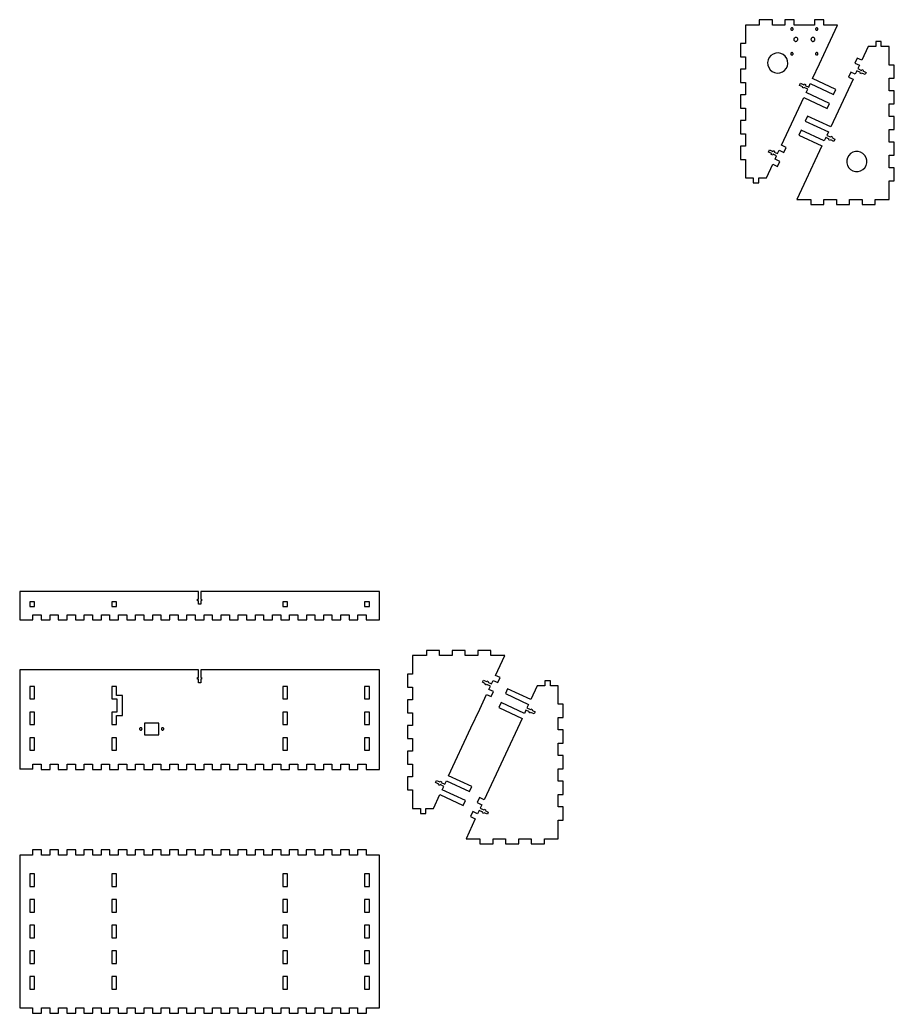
# Model space of a CAD drawing. Header units: metres. Extents: x -935 to 1094, y -1273 to 224.
# Drawn here: x -935 to 87, y -938 to 224 of the extents above; entities that cross this region are included whole.
import ezdxf

# ---------------------------------------------------------------- set-up
doc = ezdxf.new("R2010")
doc.units = ezdxf.units.M

msp = doc.modelspace()

# ---------------------------------------------------------------- linework, layer by layer
at = {"layer": 'Layer0'}
for p, q in [((-70.3, 223.6), (-70.3, 217.6)), ((-54.9, 223.6), (-70.3, 223.6)), ((-54.9, 217.6), (-54.9, 223.6)), ((-40.3, 223.6), (-40.3, 217.6)), ((-29.4, 223.6), (-40.3, 223.6)), ((-29.4, 217.6), (-29.4, 223.6)), ((-5.8, 223.6), (-5.8, 217.6)), ((5.1, 223.6), (-5.8, 223.6)), ((5.1, 217.6), (5.1, 223.6)), ((-86.4, 217.6), (-86.4, 195.9)), ((-70.3, 217.6), (-86.4, 217.6)), ((-40.3, 217.6), (-54.9, 217.6)), ((-33.4, 213.2), (-33.5, 212.8)), ((-33.5, 212.8), (-33.4, 212.5)), ((-33.3, 213.5), (-33.4, 213.2)), ((-33.4, 212.5), (-33.2, 212.1)), ((-33.1, 213.8), (-33.3, 213.5)), ((-33.2, 212.1), (-33, 211.9)), ((-32.8, 214.1), (-33.1, 213.8)), ((-33, 211.9), (-32.7, 211.7)), ((-32.5, 214.2), (-32.8, 214.1)), ((-32.7, 211.7), (-32.4, 211.5)), ((-32.1, 214.3), (-32.5, 214.2)), ((-32.4, 211.5), (-32, 211.5)), ((-31.8, 214.3), (-32.1, 214.3)), ((-32, 211.5), (-31.6, 211.6)), ((-31.4, 214.2), (-31.8, 214.3)), ((-31.6, 211.6), (-31.3, 211.7)), ((-31.1, 214), (-31.4, 214.2)), ((-31.3, 211.7), (-31, 212)), ((-30.9, 213.7), (-31.1, 214)), ((-31, 212), (-30.8, 212.3)), ((-30.7, 213.3), (-30.9, 213.7)), ((-30.8, 212.3), (-30.7, 212.6)), ((-30.7, 213), (-30.7, 213.3)), ((-30.7, 212.6), (-30.7, 213)), ((-5.8, 217.6), (-29.4, 217.6)), ((-4.4, 213.3), (-4.5, 212.9)), ((-4.5, 212.9), (-4.4, 212.5)), ((-4.3, 213.6), (-4.4, 213.3)), ((-4.4, 212.5), (-4.3, 212.2)), ((-4.1, 213.9), (-4.3, 213.6)), ((-4.3, 212.2), (-4.1, 211.9)), ((-3.8, 214.1), (-4.1, 213.9)), ((-4.1, 211.9), (-3.8, 211.7)), ((-3.4, 214.3), (-3.8, 214.1)), ((-3.8, 211.7), (-3.4, 211.6)), ((-3.1, 214.3), (-3.4, 214.3)), ((-3.4, 211.6), (-3.1, 211.5)), ((-2.7, 214.3), (-3.1, 214.3)), ((-3.1, 211.5), (-2.7, 211.6)), ((-2.4, 214.1), (-2.7, 214.3)), ((-2.7, 211.6), (-2.4, 211.7)), ((-2.1, 213.9), (-2.4, 214.1)), ((-2.4, 211.7), (-2.1, 211.9)), ((-1.9, 213.6), (-2.1, 213.9)), ((-2.1, 211.9), (-1.9, 212.2)), ((-1.7, 213.3), (-1.9, 213.6)), ((-1.9, 212.2), (-1.7, 212.5)), ((-1.7, 212.9), (-1.7, 213.3)), ((-1.7, 212.5), (-1.7, 212.9)), ((21.3, 217.6), (5.1, 217.6)), ((10.3, 194.1), (21.3, 217.6)), ((-29.8, 201.2), (-29.9, 200.6)), ((-29.9, 200.6), (-29.7, 200)), ((-29.7, 201.8), (-29.8, 201.2)), ((-29.3, 202.3), (-29.7, 201.8)), ((-29.7, 200), (-29.5, 199.5)), ((-29.5, 199.5), (-29, 199.1)), ((-28.9, 202.7), (-29.3, 202.3)), ((-29, 199.1), (-28.5, 198.7)), ((-28.4, 203), (-28.9, 202.7)), ((-28.5, 198.7), (-28, 198.5)), ((-27.8, 203.1), (-28.4, 203)), ((-28, 198.5), (-27.4, 198.5)), ((-27.2, 203.1), (-27.8, 203.1)), ((-27.4, 198.5), (-26.8, 198.7)), ((-26.6, 202.9), (-27.2, 203.1)), ((-26.8, 198.7), (-26.3, 198.9)), ((-26.1, 202.6), (-26.6, 202.9)), ((-26.3, 198.9), (-25.8, 199.3)), ((-25.7, 202.1), (-26.1, 202.6)), ((-25.8, 199.3), (-25.5, 199.8)), ((-25.4, 201.6), (-25.7, 202.1)), ((-25.5, 199.8), (-25.3, 200.4)), ((-25.3, 201), (-25.4, 201.6)), ((-25.3, 200.4), (-25.3, 201)), ((-9.8, 201.2), (-9.9, 200.6)), ((-9.9, 200.6), (-9.7, 200)), ((-9.7, 201.8), (-9.8, 201.2)), ((-9.3, 202.3), (-9.7, 201.8)), ((-9.7, 200), (-9.5, 199.5)), ((-9.5, 199.5), (-9, 199.1)), ((-8.9, 202.7), (-9.3, 202.3)), ((-9, 199.1), (-8.5, 198.7)), ((-8.4, 203), (-8.9, 202.7)), ((-8.5, 198.7), (-8, 198.5)), ((-7.8, 203.1), (-8.4, 203)), ((-8, 198.5), (-7.4, 198.5)), ((-7.2, 203.1), (-7.8, 203.1)), ((-7.4, 198.5), (-6.8, 198.7)), ((-6.6, 202.9), (-7.2, 203.1)), ((-6.8, 198.7), (-6.3, 198.9)), ((-6.1, 202.6), (-6.6, 202.9)), ((-6.3, 198.9), (-5.8, 199.3)), ((-5.7, 202.1), (-6.1, 202.6)), ((-5.8, 199.3), (-5.5, 199.8)), ((-5.4, 201.6), (-5.7, 202.1)), ((-5.5, 199.8), (-5.3, 200.4)), ((-5.3, 201), (-5.4, 201.6)), ((-5.3, 200.4), (-5.3, 201)), ((72.4, 198.3), (66, 198.3)), ((66, 198.3), (66, 192.3)), ((72.4, 192.3), (72.4, 198.3)), ((-92.4, 195.9), (-92.4, 180.5)), ((-86.4, 195.9), (-92.4, 195.9)), ((0.2, 172.3), (10.3, 194.1)), ((57.1, 192.3), (49.6, 176.4)), ((66, 192.3), (57.1, 192.3)), ((81.4, 192.3), (72.4, 192.3)), ((81.4, 170.7), (81.4, 192.3)), ((-92.4, 180.5), (-86.4, 180.5)), ((-86.4, 180.5), (-86.4, 165.9)), ((-59.9, 176.8), (-60.5, 173.8)), ((-58.6, 179.6), (-59.9, 176.8)), ((-56.6, 182), (-58.6, 179.6)), ((-54, 183.7), (-56.6, 182)), ((-51.1, 184.7), (-54, 183.7)), ((-48.1, 185), (-51.1, 184.7)), ((-45, 184.4), (-48.1, 185)), ((-42.3, 183.1), (-45, 184.4)), ((-39.9, 181.1), (-42.3, 183.1)), ((-38.2, 178.6), (-39.9, 181.1)), ((-37.1, 175.7), (-38.2, 178.6)), ((-36.9, 172.6), (-37.1, 175.7)), ((-33.4, 184.3), (-33.5, 183.9)), ((-33.5, 183.9), (-33.4, 183.5)), ((-33.3, 184.6), (-33.4, 184.3)), ((-33.4, 183.5), (-33.3, 183.2)), ((-33.1, 184.9), (-33.3, 184.6)), ((-33.3, 183.2), (-33.1, 182.9)), ((-32.8, 185.1), (-33.1, 184.9)), ((-33.1, 182.9), (-32.8, 182.7)), ((-32.4, 185.3), (-32.8, 185.1)), ((-32.8, 182.7), (-32.4, 182.6)), ((-32.1, 185.3), (-32.4, 185.3)), ((-32.4, 182.6), (-32.1, 182.5)), ((-31.7, 185.3), (-32.1, 185.3)), ((-32.1, 182.5), (-31.7, 182.6)), ((-31.4, 185.1), (-31.7, 185.3)), ((-31.7, 182.6), (-31.4, 182.7)), ((-31.1, 184.9), (-31.4, 185.1)), ((-31.4, 182.7), (-31.1, 182.9)), ((-30.9, 184.6), (-31.1, 184.9)), ((-31.1, 182.9), (-30.9, 183.2)), ((-30.7, 184.3), (-30.9, 184.6)), ((-30.9, 183.2), (-30.7, 183.5)), ((-30.7, 183.9), (-30.7, 184.3)), ((-30.7, 183.5), (-30.7, 183.9)), ((-4.4, 184.3), (-4.5, 183.9)), ((-4.5, 183.9), (-4.4, 183.5)), ((-4.3, 184.6), (-4.4, 184.3)), ((-4.4, 183.5), (-4.3, 183.2)), ((-4.1, 184.9), (-4.3, 184.6)), ((-4.3, 183.2), (-4.1, 182.9)), ((-3.8, 185.1), (-4.1, 184.9)), ((-4.1, 182.9), (-3.8, 182.7)), ((-3.4, 185.3), (-3.8, 185.1)), ((-3.8, 182.7), (-3.4, 182.6)), ((-3.1, 185.3), (-3.4, 185.3)), ((-3.4, 182.6), (-3.1, 182.5)), ((-2.7, 185.3), (-3.1, 185.3)), ((-3.1, 182.5), (-2.7, 182.6)), ((-2.4, 185.1), (-2.7, 185.3)), ((-2.7, 182.6), (-2.4, 182.7)), ((-2.1, 184.9), (-2.4, 185.1)), ((-2.4, 182.7), (-2.1, 182.9)), ((-1.9, 184.6), (-2.1, 184.9)), ((-2.1, 182.9), (-1.9, 183.2)), ((-1.7, 184.3), (-1.9, 184.6)), ((-1.9, 183.2), (-1.7, 183.5)), ((-1.7, 183.9), (-1.7, 184.3)), ((-1.7, 183.5), (-1.7, 183.9)), ((44.2, 178.9), (41.5, 173.1)), ((49.6, 176.4), (44.2, 178.9)), ((-92.4, 165.9), (-92.4, 150.5)), ((-86.4, 165.9), (-92.4, 165.9)), ((-60.5, 173.8), (-60.2, 170.7)), ((-60.2, 170.7), (-59.2, 167.8)), ((-59.2, 167.8), (-57.4, 165.3)), ((-57.4, 165.3), (-55.1, 163.3)), ((-55.1, 163.3), (-52.3, 162)), ((-46.2, 161.7), (-43.3, 162.7)), ((-43.3, 162.7), (-40.8, 164.5)), ((-40.8, 164.5), (-38.8, 166.8)), ((-38.8, 166.8), (-37.4, 169.6)), ((-37.4, 169.6), (-36.9, 172.6)), ((-7.9, 154.9), (0.2, 172.3)), ((36.6, 162.6), (33.9, 156.8)), ((42, 160), (36.6, 162.6)), ((41.5, 173.1), (46.9, 170.6)), ((43.9, 164), (42, 160)), ((48, 162.1), (43.9, 164)), ((46.9, 170.6), (45, 166.6)), ((45, 166.6), (49.2, 164.6)), ((49.2, 164.6), (49.6, 165.6)), ((49.6, 165.6), (51.2, 164.8)), ((51.2, 164.8), (50.8, 163.9)), ((50.8, 163.9), (54.6, 162.1)), ((87.4, 170.7), (81.4, 170.7)), ((87.4, 155.3), (87.4, 170.7)), ((-52.3, 162), (-49.3, 161.4)), ((-49.3, 161.4), (-46.2, 161.7)), ((19.3, 142.2), (-7.9, 154.9)), ((39.3, 154.2), (13.3, 98.4)), ((33.9, 156.8), (39.3, 154.2)), ((47.6, 161.2), (48, 162.1)), ((49.2, 160.4), (47.6, 161.2)), ((49.6, 161.3), (49.2, 160.4)), ((53.4, 159.6), (49.6, 161.3)), ((54.6, 162.1), (53.4, 159.6)), ((81.4, 140.7), (81.4, 155.3)), ((81.4, 155.3), (87.4, 155.3)), ((-92.4, 150.5), (-86.4, 150.5)), ((-86.4, 150.5), (-86.4, 135.9)), ((-23.2, 147), (-22, 149.5)), ((-19.4, 145.3), (-23.2, 147)), ((-22, 149.5), (-18.2, 147.8)), ((-19.9, 144.4), (-20, 144.4)), ((-19.9, 144.4), (-19.4, 145.3)), ((-18.2, 143.6), (-19.9, 144.4)), ((-18.2, 147.8), (-17.8, 148.7)), ((-17.8, 144.5), (-18.2, 143.6)), ((-17.8, 148.7), (-16.2, 147.9)), ((-13.7, 142.6), (-17.8, 144.5)), ((-16.2, 147.9), (-16.6, 147)), ((-16.6, 147), (-12.5, 145.1)), ((-15.5, 138.6), (-13.7, 142.6)), ((-12.5, 145.1), (-10.6, 149.1)), ((-10.6, 149.1), (16.6, 136.4)), ((16.6, 136.4), (19.3, 142.2)), ((87.4, 140.7), (81.4, 140.7)), ((87.4, 125.3), (87.4, 140.7)), ((-92.4, 135.9), (-92.4, 120.5)), ((-86.4, 135.9), (-92.4, 135.9)), ((-44.3, 77), (-18.2, 132.8)), ((-18.2, 132.8), (9, 120.1)), ((11.7, 125.9), (-15.5, 138.6)), ((-92.4, 120.5), (-86.4, 120.5)), ((-86.4, 120.5), (-86.4, 105.9)), ((9, 120.1), (11.7, 125.9)), ((81.4, 110.7), (81.4, 125.3)), ((81.4, 125.3), (87.4, 125.3)), ((-92.4, 105.9), (-92.4, 90.5)), ((-86.4, 105.9), (-92.4, 105.9)), ((-13.9, 111.1), (-16.6, 105.3)), ((-16.6, 105.3), (10.6, 92.6)), ((13.3, 98.4), (-13.9, 111.1)), ((87.4, 110.7), (81.4, 110.7)), ((87.4, 95.3), (87.4, 110.7)), ((-21.5, 94.8), (-24.2, 89)), ((5.7, 82.1), (-21.5, 94.8)), ((81.4, 95.3), (87.4, 95.3)), ((81.4, 80.7), (81.4, 95.3)), ((-92.4, 90.5), (-86.4, 90.5)), ((-86.4, 90.5), (-86.4, 75.9)), ((-24.2, 89), (3, 76.3)), ((7.5, 86.1), (5.7, 82.1)), ((11.6, 84.2), (7.5, 86.1)), ((10.6, 92.6), (8.7, 88.6)), ((8.7, 88.6), (12.8, 86.7)), ((11.2, 83.3), (11.6, 84.2)), ((12.8, 82.5), (11.2, 83.3)), ((12.8, 86.7), (13.2, 87.6)), ((13.3, 83.4), (12.8, 82.5)), ((13.2, 87.6), (14.9, 86.8)), ((17, 81.6), (13.3, 83.4)), ((14.9, 86.8), (14.5, 85.9)), ((14.5, 85.9), (18.2, 84.2)), ((18.2, 84.2), (17, 81.6)), ((-86.4, 75.9), (-92.4, 75.9)), ((-92.4, 75.9), (-92.4, 60.5)), ((-59.5, 69.1), (-58.4, 71.6)), ((-58.4, 71.6), (-54.6, 69.8)), ((-54.6, 69.8), (-54.2, 70.8)), ((-54.2, 70.8), (-52.5, 70)), ((-52.5, 70), (-53, 69.1)), ((-48.8, 67.2), (-47, 71.2)), ((-47, 71.2), (-41.5, 68.6)), ((-38.8, 74.4), (-44.3, 77)), ((-41.5, 68.6), (-38.8, 74.4)), ((3, 76.3), (-5.2, 58.9)), ((42.2, 69.7), (39.2, 68.9)), ((45.2, 69.7), (42.2, 69.7)), ((48.2, 68.9), (45.2, 69.7)), ((87.4, 80.7), (81.4, 80.7)), ((87.4, 65.3), (87.4, 80.7)), ((-92.4, 60.5), (-86.4, 60.5)), ((-86.4, 60.5), (-86.4, 38.9)), ((-55.8, 67.3), (-59.5, 69.1)), ((-56.2, 66.4), (-55.8, 67.3)), ((-54.6, 65.6), (-56.2, 66.4)), ((-54.1, 66.6), (-54.6, 65.6)), ((-50, 64.6), (-54.1, 66.6)), ((-53, 69.1), (-48.8, 67.2)), ((-51.9, 60.6), (-50, 64.6)), ((-46.4, 58.1), (-51.9, 60.6)), ((-49.1, 52.3), (-46.4, 58.1)), ((-5.2, 58.9), (-15.3, 37.1)), ((32.8, 62.5), (32, 59.5)), ((32, 59.5), (32, 56.4)), ((34.3, 65.2), (32.8, 62.5)), ((36.5, 67.3), (34.3, 65.2)), ((39.2, 68.9), (36.5, 67.3)), ((50.9, 67.3), (48.2, 68.9)), ((53.1, 65.2), (50.9, 67.3)), ((54.6, 62.5), (53.1, 65.2)), ((55.4, 59.5), (54.6, 62.5)), ((55.4, 56.4), (55.4, 59.5)), ((81.4, 65.3), (87.4, 65.3)), ((81.4, 50.7), (81.4, 65.3)), ((-62, 38.9), (-54.6, 54.8)), ((-54.6, 54.8), (-49.1, 52.3)), ((32, 56.4), (32.8, 53.5)), ((32.8, 53.5), (34.3, 50.8)), ((34.3, 50.8), (36.5, 48.6)), ((36.5, 48.6), (39.2, 47.1)), ((39.2, 47.1), (42.2, 46.3)), ((45.2, 46.3), (48.2, 47.1)), ((48.2, 47.1), (50.9, 48.6)), ((50.9, 48.6), (53.1, 50.8)), ((53.1, 50.8), (54.6, 53.5)), ((54.6, 53.5), (55.4, 56.4)), ((87.4, 50.7), (81.4, 50.7)), ((87.4, 35.3), (87.4, 50.7)), ((-86.4, 38.9), (-77.4, 38.9)), ((-77.4, 38.9), (-77.4, 32.9)), ((-71, 38.9), (-62, 38.9)), ((-71, 32.9), (-71, 38.9)), ((-15.3, 37.1), (-26.3, 13.6)), ((42.2, 46.3), (45.2, 46.3)), ((81.4, 13.6), (81.4, 35.3)), ((81.4, 35.3), (87.4, 35.3)), ((-77.4, 32.9), (-71, 32.9)), ((-26.3, 13.6), (-10.1, 13.6)), ((-10.1, 13.6), (-10.1, 7.6)), ((5.3, 7.6), (5.3, 13.6)), ((5.3, 13.6), (19.9, 13.6)), ((19.9, 13.6), (19.9, 7.6)), ((35.3, 7.6), (35.3, 13.6)), ((35.3, 13.6), (49.9, 13.6)), ((49.9, 13.6), (49.9, 7.6)), ((65.3, 7.6), (65.3, 13.6)), ((65.3, 13.6), (81.4, 13.6)), ((-10.1, 7.6), (5.3, 7.6)), ((19.9, 7.6), (35.3, 7.6)), ((49.9, 7.6), (65.3, 7.6)), ((-934.9, -444.6), (-934.9, -477.8)), ((-726.1, -444.6), (-934.9, -444.6)), ((-726.1, -453.7), (-726.1, -444.6)), ((-514.5, -444.6), (-723.3, -444.6)), ((-723.3, -444.6), (-723.3, -453.7)), ((-514.5, -477.8), (-514.5, -444.6)), ((-923.3, -456.8), (-923.3, -462.4)), ((-917.7, -456.8), (-923.3, -456.8)), ((-923.3, -462.4), (-917.7, -462.4)), ((-917.7, -462.4), (-917.7, -456.8)), ((-827.5, -456.8), (-827.5, -462.4)), ((-821.9, -456.8), (-827.5, -456.8)), ((-827.5, -462.4), (-821.9, -462.4)), ((-821.9, -462.4), (-821.9, -456.8)), ((-727.1, -453.7), (-726.1, -453.7)), ((-727.1, -455.5), (-727.1, -453.7)), ((-726.1, -455.5), (-727.1, -455.5)), ((-726.1, -459.6), (-726.1, -455.5)), ((-723.3, -459.6), (-726.1, -459.6)), ((-723.3, -453.7), (-722.3, -453.7)), ((-722.3, -455.5), (-723.3, -455.5)), ((-723.3, -455.5), (-723.3, -459.6)), ((-722.3, -453.7), (-722.3, -455.5)), ((-621.9, -456.8), (-627.5, -456.8)), ((-627.5, -456.8), (-627.5, -462.4)), ((-627.5, -462.4), (-621.9, -462.4)), ((-621.9, -462.4), (-621.9, -456.8)), ((-531.7, -456.8), (-531.7, -462.4)), ((-526.1, -456.8), (-531.7, -456.8)), ((-531.7, -462.4), (-526.1, -462.4)), ((-526.1, -462.4), (-526.1, -456.8)), ((-919.5, -471.8), (-909.9, -471.8)), ((-919.5, -477.8), (-919.5, -471.8)), ((-909.9, -471.8), (-909.9, -477.8)), ((-899.5, -477.8), (-899.5, -471.8)), ((-899.5, -471.8), (-889.9, -471.8)), ((-889.9, -471.8), (-889.9, -477.8)), ((-879.5, -477.8), (-879.5, -471.8)), ((-879.5, -471.8), (-869.9, -471.8)), ((-869.9, -471.8), (-869.9, -477.8)), ((-859.5, -477.8), (-859.5, -471.8)), ((-859.5, -471.8), (-849.9, -471.8)), ((-849.9, -471.8), (-849.9, -477.8)), ((-839.5, -471.8), (-829.9, -471.8)), ((-839.5, -477.8), (-839.5, -471.8)), ((-829.9, -471.8), (-829.9, -477.8)), ((-819.5, -477.8), (-819.5, -471.8)), ((-819.5, -471.8), (-809.9, -471.8)), ((-809.9, -471.8), (-809.9, -477.8)), ((-799.5, -477.8), (-799.5, -471.8)), ((-799.5, -471.8), (-789.9, -471.8)), ((-789.9, -471.8), (-789.9, -477.8)), ((-779.5, -471.8), (-769.9, -471.8)), ((-779.5, -477.8), (-779.5, -471.8)), ((-769.9, -471.8), (-769.9, -477.8)), ((-759.5, -477.8), (-759.5, -471.8)), ((-759.5, -471.8), (-749.9, -471.8)), ((-749.9, -471.8), (-749.9, -477.8)), ((-739.5, -477.8), (-739.5, -471.8)), ((-739.5, -471.8), (-729.9, -471.8)), ((-729.9, -471.8), (-729.9, -477.8)), ((-719.5, -477.8), (-719.5, -471.8)), ((-719.5, -471.8), (-709.9, -471.8)), ((-709.9, -471.8), (-709.9, -477.8)), ((-699.5, -471.8), (-689.9, -471.8)), ((-699.5, -477.8), (-699.5, -471.8)), ((-689.9, -471.8), (-689.9, -477.8)), ((-679.5, -477.8), (-679.5, -471.8)), ((-679.5, -471.8), (-669.9, -471.8)), ((-669.9, -471.8), (-669.9, -477.8)), ((-659.5, -471.8), (-649.9, -471.8)), ((-659.5, -477.8), (-659.5, -471.8)), ((-649.9, -471.8), (-649.9, -477.8)), ((-639.5, -477.8), (-639.5, -471.8)), ((-639.5, -471.8), (-629.9, -471.8)), ((-629.9, -471.8), (-629.9, -477.8)), ((-619.5, -477.8), (-619.5, -471.8)), ((-619.5, -471.8), (-609.9, -471.8)), ((-609.9, -471.8), (-609.9, -477.8)), ((-599.5, -477.8), (-599.5, -471.8)), ((-599.5, -471.8), (-589.9, -471.8)), ((-589.9, -471.8), (-589.9, -477.8)), ((-579.5, -477.8), (-579.5, -471.8)), ((-579.5, -471.8), (-569.9, -471.8)), ((-569.9, -471.8), (-569.9, -477.8)), ((-559.5, -477.8), (-559.5, -471.8)), ((-559.5, -471.8), (-549.9, -471.8)), ((-549.9, -471.8), (-549.9, -477.8)), ((-539.5, -477.8), (-539.5, -471.8)), ((-539.5, -471.8), (-529.9, -471.8)), ((-529.9, -471.8), (-529.9, -477.8)), ((-934.9, -477.8), (-919.5, -477.8)), ((-909.9, -477.8), (-899.5, -477.8)), ((-889.9, -477.8), (-879.5, -477.8)), ((-869.9, -477.8), (-859.5, -477.8)), ((-849.9, -477.8), (-839.5, -477.8)), ((-829.9, -477.8), (-819.5, -477.8)), ((-809.9, -477.8), (-799.5, -477.8)), ((-789.9, -477.8), (-779.5, -477.8)), ((-769.9, -477.8), (-759.5, -477.8)), ((-749.9, -477.8), (-739.5, -477.8)), ((-729.9, -477.8), (-719.5, -477.8)), ((-709.9, -477.8), (-699.5, -477.8)), ((-689.9, -477.8), (-679.5, -477.8)), ((-669.9, -477.8), (-659.5, -477.8)), ((-649.9, -477.8), (-639.5, -477.8)), ((-629.9, -477.8), (-619.5, -477.8)), ((-609.9, -477.8), (-599.5, -477.8)), ((-589.9, -477.8), (-579.5, -477.8)), ((-569.9, -477.8), (-559.5, -477.8)), ((-549.9, -477.8), (-539.5, -477.8)), ((-529.9, -477.8), (-514.5, -477.8)), ((-459.5, -519.5), (-475.6, -519.5)), ((-475.6, -519.5), (-475.6, -541.2)), ((-459.5, -513.5), (-459.5, -519.5)), ((-444.1, -513.5), (-459.5, -513.5)), ((-444.1, -519.5), (-444.1, -513.5)), ((-429.5, -519.5), (-444.1, -519.5)), ((-429.5, -513.5), (-429.5, -519.5)), ((-414.1, -513.5), (-429.5, -513.5)), ((-414.1, -519.5), (-414.1, -513.5)), ((-399.5, -519.5), (-414.1, -519.5)), ((-384.1, -513.5), (-399.5, -513.5)), ((-399.5, -513.5), (-399.5, -519.5)), ((-384.1, -519.5), (-384.1, -513.5)), ((-367.9, -519.5), (-384.1, -519.5)), ((-378.8, -542.9), (-367.9, -519.5)), ((-934.9, -536.4), (-934.9, -652.5)), ((-726.1, -536.4), (-934.9, -536.4)), ((-727.1, -545.4), (-726.1, -545.4)), ((-727.1, -547.2), (-727.1, -545.4)), ((-726.1, -545.4), (-726.1, -536.4)), ((-723.3, -536.4), (-723.3, -545.4)), ((-514.5, -536.4), (-723.3, -536.4)), ((-723.3, -545.4), (-722.3, -545.4)), ((-722.3, -545.4), (-722.3, -547.2)), ((-514.5, -652.7), (-514.5, -536.4)), ((-481.6, -541.2), (-481.6, -556.6)), ((-475.6, -541.2), (-481.6, -541.2)), ((-373.4, -545.4), (-378.8, -542.9)), ((-376.1, -551.2), (-373.4, -545.4)), ((-917.7, -555.6), (-923.3, -555.6)), ((-923.3, -555.6), (-923.3, -570.2)), ((-917.7, -570.2), (-917.7, -555.6)), ((-821.9, -555.6), (-827.5, -555.6)), ((-827.5, -555.6), (-827.5, -570.2)), ((-821.9, -566.1), (-821.9, -555.6)), ((-726.1, -547.2), (-727.1, -547.2)), ((-726.1, -551.4), (-726.1, -547.2)), ((-723.3, -551.4), (-726.1, -551.4)), ((-723.3, -547.2), (-723.3, -551.4)), ((-722.3, -547.2), (-723.3, -547.2)), ((-621.9, -555.6), (-627.5, -555.6)), ((-627.5, -555.6), (-627.5, -570.2)), ((-621.9, -570.2), (-621.9, -555.6)), ((-531.7, -555.6), (-531.7, -570.2)), ((-526.1, -555.6), (-531.7, -555.6)), ((-526.1, -570.2), (-526.1, -555.6)), ((-481.6, -556.6), (-475.6, -556.6)), ((-475.6, -556.6), (-475.6, -571.2)), ((-394.1, -550.7), (-392.9, -548.2)), ((-390.3, -552.5), (-394.1, -550.7)), ((-392.9, -548.2), (-389.1, -550)), ((-390.7, -553.4), (-390.3, -552.5)), ((-389.1, -554.2), (-390.7, -553.4)), ((-389.1, -550), (-388.7, -549.1)), ((-388.7, -553.3), (-389.1, -554.2)), ((-388.7, -549.1), (-387.1, -549.8)), ((-384.6, -555.2), (-388.7, -553.3)), ((-387.1, -549.8), (-387.5, -550.7)), ((-387.5, -550.7), (-383.4, -552.6)), ((-386.4, -559.2), (-384.6, -555.2)), ((-383.4, -552.6), (-381.5, -548.7)), ((-381.5, -548.7), (-376.1, -551.2)), ((-329.9, -555), (-337.3, -571)), ((-320.9, -555), (-329.9, -555)), ((-320.9, -549), (-320.9, -555)), ((-314.5, -549), (-320.9, -549)), ((-314.5, -555), (-314.5, -549)), ((-305.5, -555), (-314.5, -555)), ((-305.5, -576.6), (-305.5, -555)), ((-814.9, -566.1), (-821.9, -566.1)), ((-814.9, -589.7), (-814.9, -566.1)), ((-397.2, -582.4), (-389.1, -565)), ((-389.1, -565), (-383.7, -567.5)), ((-381, -561.7), (-386.4, -559.2)), ((-383.7, -567.5), (-381, -561.7)), ((-364.5, -558.3), (-367.2, -564.1)), ((-367.2, -564.1), (-340, -576.8)), ((-337.3, -571), (-364.5, -558.3)), ((-923.3, -570.2), (-917.7, -570.2)), ((-827.5, -570.2), (-821.5, -570.2)), ((-821.5, -570.2), (-821.5, -585.6)), ((-627.5, -570.2), (-621.9, -570.2)), ((-531.7, -570.2), (-526.1, -570.2)), ((-481.6, -571.2), (-481.6, -586.6)), ((-475.6, -571.2), (-481.6, -571.2)), ((-372.1, -574.6), (-374.8, -580.4)), ((-374.8, -580.4), (-347.6, -593.1)), ((-344.9, -587.3), (-372.1, -574.6)), ((-340, -576.8), (-341.9, -580.7)), ((-299.5, -576.6), (-305.5, -576.6)), ((-299.5, -592), (-299.5, -576.6)), ((-923.3, -585.6), (-923.3, -600.2)), ((-917.7, -585.6), (-923.3, -585.6)), ((-917.7, -600.2), (-917.7, -585.6)), ((-821.5, -585.6), (-827.5, -585.6)), ((-827.5, -585.6), (-827.5, -600.2)), ((-821.9, -600.2), (-821.9, -589.7)), ((-821.9, -589.7), (-814.9, -589.7)), ((-621.9, -585.6), (-627.5, -585.6)), ((-627.5, -585.6), (-627.5, -600.2)), ((-621.9, -600.2), (-621.9, -585.6)), ((-526.1, -585.6), (-531.7, -585.6)), ((-531.7, -585.6), (-531.7, -600.2)), ((-526.1, -600.2), (-526.1, -585.6)), ((-481.6, -586.6), (-475.6, -586.6)), ((-475.6, -586.6), (-475.6, -601.2)), ((-407.4, -604.1), (-397.2, -582.4)), ((-343.1, -583.3), (-344.9, -587.3)), ((-338.9, -585.2), (-343.1, -583.3)), ((-341.9, -580.7), (-337.8, -582.7)), ((-339.4, -586.1), (-338.9, -585.2)), ((-337.7, -586.9), (-339.4, -586.1)), ((-337.8, -582.7), (-337.3, -581.8)), ((-337.3, -586), (-337.7, -586.9)), ((-337.3, -581.8), (-335.7, -582.5)), ((-333.6, -587.7), (-337.3, -586)), ((-335.7, -582.5), (-336.1, -583.4)), ((-336.1, -583.4), (-332.4, -585.2)), ((-332.4, -585.2), (-333.6, -587.7)), ((-305.5, -592), (-299.5, -592)), ((-305.5, -606.6), (-305.5, -592)), ((-923.3, -600.2), (-917.7, -600.2)), ((-827.5, -600.2), (-821.9, -600.2)), ((-772.4, -598.5), (-789, -598.5)), ((-789, -598.5), (-789, -612.1)), ((-772.4, -612.1), (-772.4, -598.5)), ((-627.5, -600.2), (-621.9, -600.2)), ((-531.7, -600.2), (-526.1, -600.2)), ((-481.6, -601.2), (-481.6, -616.6)), ((-475.6, -601.2), (-481.6, -601.2)), ((-347.6, -593.1), (-392, -688.2)), ((-794.6, -604.6), (-794.8, -604.9)), ((-794.8, -604.9), (-794.8, -605.3)), ((-794.8, -605.3), (-794.8, -605.7)), ((-794.8, -605.7), (-794.6, -606)), ((-794.4, -604.3), (-794.6, -604.6)), ((-794.6, -606), (-794.4, -606.3)), ((-794.1, -604.1), (-794.4, -604.3)), ((-794.4, -606.3), (-794.1, -606.5)), ((-793.8, -604), (-794.1, -604.1)), ((-794.1, -606.5), (-793.8, -606.7)), ((-793.4, -603.9), (-793.8, -604)), ((-793.8, -606.7), (-793.4, -606.7)), ((-793, -604), (-793.4, -603.9)), ((-793.4, -606.7), (-793, -606.7)), ((-792.7, -604.1), (-793, -604)), ((-793, -606.7), (-792.7, -606.5)), ((-792.4, -604.3), (-792.7, -604.1)), ((-792.7, -606.5), (-792.4, -606.3)), ((-792.2, -604.6), (-792.4, -604.3)), ((-792.4, -606.3), (-792.2, -606)), ((-792.1, -604.9), (-792.2, -604.6)), ((-792.2, -606), (-792.1, -605.7)), ((-792, -605.3), (-792.1, -604.9)), ((-792.1, -605.7), (-792, -605.3)), ((-789, -612.1), (-772.4, -612.1)), ((-769.2, -604.6), (-769.4, -604.9)), ((-769.4, -604.9), (-769.4, -605.3)), ((-769.4, -605.3), (-769.4, -605.7)), ((-769.4, -605.7), (-769.2, -606)), ((-769, -604.3), (-769.2, -604.6)), ((-769.2, -606), (-769, -606.3)), ((-768.7, -604.1), (-769, -604.3)), ((-769, -606.3), (-768.7, -606.5)), ((-768.4, -604), (-768.7, -604.1)), ((-768.7, -606.5), (-768.4, -606.7)), ((-768, -603.9), (-768.4, -604)), ((-768.4, -606.7), (-768, -606.7)), ((-767.6, -604), (-768, -603.9)), ((-768, -606.7), (-767.6, -606.7)), ((-767.3, -604.1), (-767.6, -604)), ((-767.6, -606.7), (-767.3, -606.5)), ((-767, -604.3), (-767.3, -604.1)), ((-767.3, -606.5), (-767, -606.3)), ((-766.8, -604.6), (-767, -604.3)), ((-767, -606.3), (-766.8, -606)), ((-766.7, -604.9), (-766.8, -604.6)), ((-766.8, -606), (-766.7, -605.7)), ((-766.6, -605.3), (-766.7, -604.9)), ((-766.7, -605.7), (-766.6, -605.3)), ((-433.5, -660.1), (-407.4, -604.1)), ((-299.5, -606.6), (-305.5, -606.6)), ((-299.5, -622), (-299.5, -606.6)), ((-923.3, -615.6), (-923.3, -630.2)), ((-917.7, -615.6), (-923.3, -615.6)), ((-917.7, -630.2), (-917.7, -615.6)), ((-821.9, -615.6), (-827.5, -615.6)), ((-827.5, -615.6), (-827.5, -630.2)), ((-821.9, -630.2), (-821.9, -615.6)), ((-621.9, -615.6), (-627.5, -615.6)), ((-627.5, -615.6), (-627.5, -630.2)), ((-621.9, -630.2), (-621.9, -615.6)), ((-526.1, -615.6), (-531.7, -615.6)), ((-531.7, -615.6), (-531.7, -630.2)), ((-526.1, -630.2), (-526.1, -615.6)), ((-481.6, -616.6), (-475.6, -616.6)), ((-475.6, -616.6), (-475.6, -631.2)), ((-305.5, -622), (-299.5, -622)), ((-305.5, -636.6), (-305.5, -622)), ((-923.3, -630.2), (-917.7, -630.2)), ((-827.5, -630.2), (-821.9, -630.2)), ((-627.5, -630.2), (-621.9, -630.2)), ((-531.7, -630.2), (-526.1, -630.2)), ((-481.6, -631.2), (-481.6, -646.6)), ((-475.6, -631.2), (-481.6, -631.2)), ((-299.5, -636.6), (-305.5, -636.6)), ((-299.5, -652), (-299.5, -636.6)), ((-919.5, -646.7), (-909.9, -646.7)), ((-919.5, -652.5), (-919.5, -646.7)), ((-909.9, -646.7), (-909.9, -652.7)), ((-899.5, -646.7), (-889.9, -646.7)), ((-899.5, -652.7), (-899.5, -646.7)), ((-889.9, -646.7), (-889.9, -652.7)), ((-879.5, -652.7), (-879.5, -646.7)), ((-879.5, -646.7), (-869.9, -646.7)), ((-869.9, -646.7), (-869.9, -652.7)), ((-859.5, -646.7), (-849.9, -646.7)), ((-859.5, -652.7), (-859.5, -646.7)), ((-849.9, -646.7), (-849.9, -652.7)), ((-839.5, -646.7), (-829.9, -646.7)), ((-839.5, -652.7), (-839.5, -646.7)), ((-829.9, -646.7), (-829.9, -652.7)), ((-819.5, -646.7), (-809.9, -646.7)), ((-819.5, -652.7), (-819.5, -646.7)), ((-809.9, -646.7), (-809.9, -652.7)), ((-799.5, -646.7), (-789.9, -646.7)), ((-799.5, -652.7), (-799.5, -646.7)), ((-789.9, -646.7), (-789.9, -652.7)), ((-779.5, -646.7), (-769.9, -646.7)), ((-779.5, -652.7), (-779.5, -646.7)), ((-769.9, -646.7), (-769.9, -652.7)), ((-759.5, -652.7), (-759.5, -646.7)), ((-759.5, -646.7), (-749.9, -646.7)), ((-749.9, -646.7), (-749.9, -652.7)), ((-739.5, -646.7), (-729.9, -646.7)), ((-739.5, -652.7), (-739.5, -646.7)), ((-729.9, -646.7), (-729.9, -652.7)), ((-719.5, -646.7), (-709.9, -646.7)), ((-719.5, -652.7), (-719.5, -646.7)), ((-709.9, -646.7), (-709.9, -652.7)), ((-699.5, -646.7), (-689.9, -646.7)), ((-699.5, -652.7), (-699.5, -646.7)), ((-689.9, -646.7), (-689.9, -652.7)), ((-679.5, -646.7), (-669.9, -646.7)), ((-679.5, -652.7), (-679.5, -646.7)), ((-669.9, -646.7), (-669.9, -652.7)), ((-659.5, -646.7), (-649.9, -646.7)), ((-659.5, -652.7), (-659.5, -646.7)), ((-649.9, -646.7), (-649.9, -652.7)), ((-639.5, -646.7), (-629.9, -646.7)), ((-639.5, -652.7), (-639.5, -646.7)), ((-629.9, -646.7), (-629.9, -652.7)), ((-619.5, -652.7), (-619.5, -646.7)), ((-619.5, -646.7), (-609.9, -646.7)), ((-609.9, -646.7), (-609.9, -652.7)), ((-599.5, -646.7), (-589.9, -646.7)), ((-599.5, -652.7), (-599.5, -646.7)), ((-589.9, -646.7), (-589.9, -652.7)), ((-579.5, -652.7), (-579.5, -646.7)), ((-579.5, -646.7), (-569.9, -646.7)), ((-569.9, -646.7), (-569.9, -652.7)), ((-559.5, -646.7), (-549.9, -646.7)), ((-559.5, -652.7), (-559.5, -646.7)), ((-549.9, -646.7), (-549.9, -652.7)), ((-539.5, -646.7), (-529.9, -646.7)), ((-539.5, -652.7), (-539.5, -646.7)), ((-529.9, -646.7), (-529.9, -652.7)), ((-481.6, -646.6), (-475.6, -646.6)), ((-475.6, -646.6), (-475.6, -661.2)), ((-919.5, -652.5), (-934.9, -652.5)), ((-909.9, -652.7), (-899.5, -652.7)), ((-889.9, -652.7), (-879.5, -652.7)), ((-869.9, -652.7), (-859.5, -652.7)), ((-849.9, -652.7), (-839.5, -652.7)), ((-829.9, -652.7), (-819.5, -652.7)), ((-809.9, -652.7), (-799.5, -652.7)), ((-789.9, -652.7), (-779.5, -652.7)), ((-769.9, -652.7), (-759.5, -652.7)), ((-749.9, -652.7), (-739.5, -652.7)), ((-729.9, -652.7), (-719.5, -652.7)), ((-709.9, -652.7), (-699.5, -652.7)), ((-689.9, -652.7), (-679.5, -652.7)), ((-669.9, -652.7), (-659.5, -652.7)), ((-649.9, -652.7), (-639.5, -652.7)), ((-629.9, -652.7), (-619.5, -652.7)), ((-609.9, -652.7), (-599.5, -652.7)), ((-589.9, -652.7), (-579.5, -652.7)), ((-569.9, -652.7), (-559.5, -652.7)), ((-549.9, -652.7), (-539.5, -652.7)), ((-529.9, -652.7), (-514.5, -652.7)), ((-481.6, -661.2), (-481.6, -676.6)), ((-475.6, -661.2), (-481.6, -661.2)), ((-406.3, -672.8), (-433.5, -660.1)), ((-305.5, -652), (-299.5, -652)), ((-305.5, -666.6), (-305.5, -652)), ((-448.8, -668), (-447.6, -665.5)), ((-445, -669.8), (-448.8, -668)), ((-447.6, -665.5), (-443.8, -667.2)), ((-445.4, -670.7), (-445, -669.8)), ((-443.8, -671.4), (-445.4, -670.7)), ((-443.8, -667.2), (-443.4, -666.3)), ((-443.4, -670.5), (-443.8, -671.4)), ((-443.4, -666.3), (-441.8, -667.1)), ((-439.3, -672.5), (-443.4, -670.5)), ((-441.8, -667.1), (-442.2, -668)), ((-442.2, -668), (-438.1, -669.9)), ((-441.1, -676.4), (-439.3, -672.5)), ((-438.1, -669.9), (-436.2, -665.9)), ((-436.2, -665.9), (-409, -678.6)), ((-409, -678.6), (-406.3, -672.8)), ((-299.5, -666.6), (-305.5, -666.6)), ((-299.5, -682), (-299.5, -666.6)), ((-481.6, -676.6), (-475.6, -676.6)), ((-475.6, -676.6), (-475.6, -698.2)), ((-451.3, -698.2), (-443.8, -682.2)), ((-443.8, -682.2), (-416.6, -694.9)), ((-413.9, -689.1), (-441.1, -676.4)), ((-305.5, -682), (-299.5, -682)), ((-305.5, -696.6), (-305.5, -682)), ((-416.6, -694.9), (-413.9, -689.1)), ((-397.4, -685.7), (-400.2, -691.5)), ((-400.2, -691.5), (-394.7, -694)), ((-392, -688.2), (-397.4, -685.7)), ((-394.7, -694), (-396.6, -698)), ((-299.5, -696.6), (-305.5, -696.6)), ((-299.5, -712), (-299.5, -696.6)), ((-475.6, -698.2), (-466.6, -698.2)), ((-466.6, -698.2), (-466.6, -704.2)), ((-466.6, -704.2), (-460.2, -704.2)), ((-460.2, -704.2), (-460.2, -698.2)), ((-460.2, -698.2), (-451.3, -698.2)), ((-405.1, -702), (-407.8, -707.8)), ((-407.8, -707.8), (-402.3, -710.4)), ((-399.6, -704.6), (-405.1, -702)), ((-397.8, -700.6), (-399.6, -704.6)), ((-393.6, -702.5), (-397.8, -700.6)), ((-396.6, -698), (-392.5, -700)), ((-394.1, -703.4), (-393.6, -702.5)), ((-392.4, -704.2), (-394.1, -703.4)), ((-392.5, -700), (-392, -699)), ((-392, -703.3), (-392.4, -704.2)), ((-392, -699), (-390.4, -699.8)), ((-388.2, -705), (-392, -703.3)), ((-390.4, -699.8), (-390.8, -700.7)), ((-390.8, -700.7), (-387.1, -702.5)), ((-387.1, -702.5), (-388.2, -705)), ((-402.3, -710.4), (-413.2, -733.7)), ((-305.5, -712), (-299.5, -712)), ((-305.5, -733.7), (-305.5, -712)), ((-413.2, -733.7), (-397, -733.7)), ((-397, -733.7), (-397, -739.7)), ((-397, -739.7), (-381.6, -739.7)), ((-381.6, -733.7), (-367, -733.7)), ((-381.6, -739.7), (-381.6, -733.7)), ((-367, -733.7), (-367, -739.7)), ((-367, -739.7), (-351.6, -739.7)), ((-351.6, -733.7), (-337, -733.7)), ((-351.6, -739.7), (-351.6, -733.7)), ((-337, -733.7), (-337, -739.7)), ((-337, -739.7), (-321.6, -739.7)), ((-321.6, -733.7), (-305.5, -733.7)), ((-321.6, -739.7), (-321.6, -733.7)), ((-919.9, -752.8), (-934.9, -752.8)), ((-934.9, -752.8), (-934.9, -931.6)), ((-909.5, -746.8), (-919.9, -746.8)), ((-919.9, -746.8), (-919.9, -752.8)), ((-909.5, -752.8), (-909.5, -746.8)), ((-899.9, -752.8), (-909.5, -752.8)), ((-889.5, -746.8), (-899.9, -746.8)), ((-899.9, -746.8), (-899.9, -752.8)), ((-889.5, -752.8), (-889.5, -746.8)), ((-879.9, -752.8), (-889.5, -752.8)), ((-869.5, -746.8), (-879.9, -746.8)), ((-879.9, -746.8), (-879.9, -752.8)), ((-869.5, -752.8), (-869.5, -746.8)), ((-859.9, -752.8), (-869.5, -752.8)), ((-849.5, -746.8), (-859.9, -746.8)), ((-859.9, -746.8), (-859.9, -752.8)), ((-849.5, -752.8), (-849.5, -746.8)), ((-839.9, -752.8), (-849.5, -752.8)), ((-829.5, -746.8), (-839.9, -746.8)), ((-839.9, -746.8), (-839.9, -752.8)), ((-829.5, -752.8), (-829.5, -746.8)), ((-819.9, -752.8), (-829.5, -752.8)), ((-809.5, -746.8), (-819.9, -746.8)), ((-819.9, -746.8), (-819.9, -752.8)), ((-809.5, -752.8), (-809.5, -746.8)), ((-799.9, -752.8), (-809.5, -752.8)), ((-789.5, -746.8), (-799.9, -746.8)), ((-799.9, -746.8), (-799.9, -752.8)), ((-789.5, -752.8), (-789.5, -746.8)), ((-779.9, -752.8), (-789.5, -752.8)), ((-769.5, -746.8), (-779.9, -746.8)), ((-779.9, -746.8), (-779.9, -752.8)), ((-769.5, -752.8), (-769.5, -746.8)), ((-759.9, -752.8), (-769.5, -752.8)), ((-749.5, -746.8), (-759.9, -746.8)), ((-759.9, -746.8), (-759.9, -752.8)), ((-749.5, -752.8), (-749.5, -746.8)), ((-739.9, -752.8), (-749.5, -752.8)), ((-729.5, -746.8), (-739.9, -746.8)), ((-739.9, -746.8), (-739.9, -752.8)), ((-729.5, -752.8), (-729.5, -746.8)), ((-719.9, -752.8), (-729.5, -752.8)), ((-709.5, -746.8), (-719.9, -746.8)), ((-719.9, -746.8), (-719.9, -752.8)), ((-709.5, -752.8), (-709.5, -746.8)), ((-699.9, -752.8), (-709.5, -752.8)), ((-689.5, -746.8), (-699.9, -746.8)), ((-699.9, -746.8), (-699.9, -752.8)), ((-689.5, -752.8), (-689.5, -746.8)), ((-679.9, -752.8), (-689.5, -752.8)), ((-669.5, -746.8), (-679.9, -746.8)), ((-679.9, -746.8), (-679.9, -752.8)), ((-669.5, -752.8), (-669.5, -746.8)), ((-659.9, -752.8), (-669.5, -752.8)), ((-649.5, -746.8), (-659.9, -746.8)), ((-659.9, -746.8), (-659.9, -752.8)), ((-649.5, -752.8), (-649.5, -746.8)), ((-639.9, -752.8), (-649.5, -752.8)), ((-639.9, -746.8), (-639.9, -752.8)), ((-629.5, -746.8), (-639.9, -746.8)), ((-629.5, -752.8), (-629.5, -746.8)), ((-619.9, -752.8), (-629.5, -752.8)), ((-609.5, -746.8), (-619.9, -746.8)), ((-619.9, -746.8), (-619.9, -752.8)), ((-609.5, -752.8), (-609.5, -746.8)), ((-599.9, -752.8), (-609.5, -752.8)), ((-589.5, -746.8), (-599.9, -746.8)), ((-599.9, -746.8), (-599.9, -752.8)), ((-589.5, -752.8), (-589.5, -746.8)), ((-579.9, -752.8), (-589.5, -752.8)), ((-569.5, -746.8), (-579.9, -746.8)), ((-579.9, -746.8), (-579.9, -752.8)), ((-569.5, -752.8), (-569.5, -746.8)), ((-559.9, -752.8), (-569.5, -752.8)), ((-549.5, -746.8), (-559.9, -746.8)), ((-559.9, -746.8), (-559.9, -752.8)), ((-549.5, -752.8), (-549.5, -746.8)), ((-539.9, -752.8), (-549.5, -752.8)), ((-529.5, -746.8), (-539.9, -746.8)), ((-539.9, -746.8), (-539.9, -752.8)), ((-529.5, -752.8), (-529.5, -746.8)), ((-514.5, -752.8), (-529.5, -752.8)), ((-514.5, -931.6), (-514.5, -752.8)), ((-917.7, -774.9), (-923.3, -774.9)), ((-923.3, -774.9), (-923.3, -789.5)), ((-917.7, -789.5), (-917.7, -774.9)), ((-821.9, -774.9), (-827.5, -774.9)), ((-827.5, -774.9), (-827.5, -789.5)), ((-821.9, -789.5), (-821.9, -774.9)), ((-621.9, -774.9), (-627.5, -774.9)), ((-627.5, -774.9), (-627.5, -789.5)), ((-621.9, -789.5), (-621.9, -774.9)), ((-526.1, -774.9), (-531.7, -774.9)), ((-531.7, -774.9), (-531.7, -789.5)), ((-526.1, -789.5), (-526.1, -774.9)), ((-923.3, -789.5), (-917.7, -789.5)), ((-827.5, -789.5), (-821.9, -789.5)), ((-627.5, -789.5), (-621.9, -789.5)), ((-531.7, -789.5), (-526.1, -789.5)), ((-923.3, -804.9), (-923.3, -819.5)), ((-917.7, -804.9), (-923.3, -804.9)), ((-917.7, -819.5), (-917.7, -804.9)), ((-827.5, -804.9), (-827.5, -819.5)), ((-821.9, -804.9), (-827.5, -804.9)), ((-821.9, -819.5), (-821.9, -804.9)), ((-627.5, -804.9), (-627.5, -819.5)), ((-621.9, -804.9), (-627.5, -804.9)), ((-621.9, -819.5), (-621.9, -804.9)), ((-526.1, -804.9), (-531.7, -804.9)), ((-531.7, -804.9), (-531.7, -819.5)), ((-526.1, -819.5), (-526.1, -804.9)), ((-923.3, -819.5), (-917.7, -819.5)), ((-827.5, -819.5), (-821.9, -819.5)), ((-627.5, -819.5), (-621.9, -819.5)), ((-531.7, -819.5), (-526.1, -819.5)), ((-917.7, -834.9), (-923.3, -834.9)), ((-923.3, -834.9), (-923.3, -849.5)), ((-917.7, -849.5), (-917.7, -834.9)), ((-827.5, -834.9), (-827.5, -849.5)), ((-821.9, -834.9), (-827.5, -834.9)), ((-821.9, -849.5), (-821.9, -834.9)), ((-627.5, -834.9), (-627.5, -849.5)), ((-621.9, -834.9), (-627.5, -834.9)), ((-621.9, -849.5), (-621.9, -834.9)), ((-531.7, -834.9), (-531.7, -849.5)), ((-526.1, -834.9), (-531.7, -834.9)), ((-526.1, -849.5), (-526.1, -834.9)), ((-923.3, -849.5), (-917.7, -849.5)), ((-827.5, -849.5), (-821.9, -849.5)), ((-627.5, -849.5), (-621.9, -849.5)), ((-531.7, -849.5), (-526.1, -849.5)), ((-917.7, -864.9), (-923.3, -864.9)), ((-923.3, -864.9), (-923.3, -879.5)), ((-917.7, -879.5), (-917.7, -864.9)), ((-827.5, -864.9), (-827.5, -879.5)), ((-821.9, -864.9), (-827.5, -864.9)), ((-821.9, -879.5), (-821.9, -864.9)), ((-621.9, -864.9), (-627.5, -864.9)), ((-627.5, -864.9), (-627.5, -879.5)), ((-621.9, -879.5), (-621.9, -864.9)), ((-531.7, -864.9), (-531.7, -879.5)), ((-526.1, -864.9), (-531.7, -864.9)), ((-526.1, -879.5), (-526.1, -864.9)), ((-923.3, -879.5), (-917.7, -879.5)), ((-827.5, -879.5), (-821.9, -879.5)), ((-627.5, -879.5), (-621.9, -879.5)), ((-531.7, -879.5), (-526.1, -879.5)), ((-917.7, -894.9), (-923.3, -894.9)), ((-923.3, -894.9), (-923.3, -909.5)), ((-917.7, -909.5), (-917.7, -894.9)), ((-821.9, -894.9), (-827.5, -894.9)), ((-827.5, -894.9), (-827.5, -909.5)), ((-821.9, -909.5), (-821.9, -894.9)), ((-621.9, -894.9), (-627.5, -894.9)), ((-627.5, -894.9), (-627.5, -909.5)), ((-621.9, -909.5), (-621.9, -894.9)), ((-526.1, -894.9), (-531.7, -894.9)), ((-531.7, -894.9), (-531.7, -909.5)), ((-526.1, -909.5), (-526.1, -894.9)), ((-923.3, -909.5), (-917.7, -909.5)), ((-827.5, -909.5), (-821.9, -909.5)), ((-627.5, -909.5), (-621.9, -909.5)), ((-531.7, -909.5), (-526.1, -909.5)), ((-934.9, -931.6), (-919.9, -931.6)), ((-919.9, -931.6), (-919.9, -937.6)), ((-919.9, -937.6), (-909.5, -937.6)), ((-909.5, -937.6), (-909.5, -931.6)), ((-909.5, -931.6), (-899.9, -931.6)), ((-899.9, -931.6), (-899.9, -937.6)), ((-899.9, -937.6), (-889.5, -937.6)), ((-889.5, -937.6), (-889.5, -931.6)), ((-889.5, -931.6), (-879.9, -931.6)), ((-879.9, -931.6), (-879.9, -937.6)), ((-879.9, -937.6), (-869.5, -937.6)), ((-869.5, -937.6), (-869.5, -931.6)), ((-869.5, -931.6), (-859.9, -931.6)), ((-859.9, -931.6), (-859.9, -937.6)), ((-859.9, -937.6), (-849.5, -937.6)), ((-849.5, -937.6), (-849.5, -931.6)), ((-849.5, -931.6), (-839.9, -931.6)), ((-839.9, -931.6), (-839.9, -937.6)), ((-839.9, -937.6), (-829.5, -937.6)), ((-829.5, -937.6), (-829.5, -931.6)), ((-829.5, -931.6), (-819.9, -931.6)), ((-819.9, -931.6), (-819.9, -937.6)), ((-819.9, -937.6), (-809.5, -937.6)), ((-809.5, -937.6), (-809.5, -931.6)), ((-809.5, -931.6), (-799.9, -931.6)), ((-799.9, -931.6), (-799.9, -937.6)), ((-799.9, -937.6), (-789.5, -937.6)), ((-789.5, -937.6), (-789.5, -931.6)), ((-789.5, -931.6), (-779.9, -931.6)), ((-779.9, -931.6), (-779.9, -937.6)), ((-779.9, -937.6), (-769.5, -937.6)), ((-769.5, -937.6), (-769.5, -931.6)), ((-769.5, -931.6), (-759.9, -931.6)), ((-759.9, -931.6), (-759.9, -937.6)), ((-759.9, -937.6), (-749.5, -937.6)), ((-749.5, -931.6), (-739.9, -931.6)), ((-749.5, -937.6), (-749.5, -931.6)), ((-739.9, -931.6), (-739.9, -937.6)), ((-739.9, -937.6), (-729.5, -937.6)), ((-729.5, -937.6), (-729.5, -931.6)), ((-729.5, -931.6), (-719.9, -931.6)), ((-719.9, -931.6), (-719.9, -937.6)), ((-719.9, -937.6), (-709.5, -937.6)), ((-709.5, -937.6), (-709.5, -931.6)), ((-709.5, -931.6), (-699.9, -931.6)), ((-699.9, -931.6), (-699.9, -937.6)), ((-699.9, -937.6), (-689.5, -937.6)), ((-689.5, -931.6), (-679.9, -931.6)), ((-689.5, -937.6), (-689.5, -931.6)), ((-679.9, -931.6), (-679.9, -937.6)), ((-679.9, -937.6), (-669.5, -937.6)), ((-669.5, -937.6), (-669.5, -931.6)), ((-669.5, -931.6), (-659.9, -931.6)), ((-659.9, -931.6), (-659.9, -937.6)), ((-659.9, -937.6), (-649.5, -937.6)), ((-649.5, -931.6), (-639.9, -931.6)), ((-649.5, -937.6), (-649.5, -931.6)), ((-639.9, -931.6), (-639.9, -937.6)), ((-639.9, -937.6), (-629.5, -937.6)), ((-629.5, -937.6), (-629.5, -931.6)), ((-629.5, -931.6), (-619.9, -931.6)), ((-619.9, -931.6), (-619.9, -937.6)), ((-619.9, -937.6), (-609.5, -937.6)), ((-609.5, -931.6), (-599.9, -931.6)), ((-609.5, -937.6), (-609.5, -931.6)), ((-599.9, -931.6), (-599.9, -937.6)), ((-599.9, -937.6), (-589.5, -937.6)), ((-589.5, -937.6), (-589.5, -931.6)), ((-589.5, -931.6), (-579.9, -931.6)), ((-579.9, -931.6), (-579.9, -937.6)), ((-579.9, -937.6), (-569.5, -937.6)), ((-569.5, -937.6), (-569.5, -931.6)), ((-569.5, -931.6), (-559.9, -931.6)), ((-559.9, -931.6), (-559.9, -937.6)), ((-559.9, -937.6), (-549.5, -937.6)), ((-549.5, -931.6), (-539.9, -931.6)), ((-549.5, -937.6), (-549.5, -931.6)), ((-539.9, -931.6), (-539.9, -937.6)), ((-539.9, -937.6), (-529.5, -937.6)), ((-529.5, -937.6), (-529.5, -931.6)), ((-529.5, -931.6), (-514.5, -931.6))]:
    msp.add_line(p, q, dxfattribs=at)

doc.saveas('drawing.dxf')
